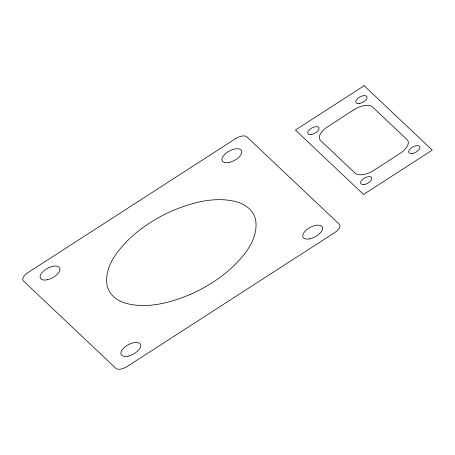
<?xml version="1.0" encoding="UTF-8"?>
<svg xmlns="http://www.w3.org/2000/svg" width="455" height="455" viewBox="0 0 455 455"><rect width="100%" height="100%" fill="white"/><g stroke="black" fill="none" stroke-linecap="round" stroke-linejoin="round"><path stroke-width="0.68" d="M190.708 294.22C170.619 302.7 147.847 308.99 126.137 303.383A88.378 43.248 -28.3 0 1 107.056 285.342C104.036 266.329 117.97 249.823 130.756 237.55A78.624 38.476 -28.3 0 1 171.979 210.949C192.073 202.475 214.84 196.185 236.549 201.787A88.378 43.248 -28.3 0 1 255.63 219.828C258.656 238.847 244.722 255.352 231.931 267.62A78.624 38.476 -28.3 0 1 190.708 294.226M235.605 138.627L27.806 272.704A9.367 4.584 -28.3 0 0 23.478 281.008L115.832 368.305A9.367 4.584 -28.3 0 0 127.087 366.548L334.886 232.471A9.367 4.584 -28.3 0 0 339.214 224.167L246.86 136.87A9.367 4.584 -28.3 0 0 235.605 138.627M364.142 85.728L295.42 130.067L363.528 194.45L432.25 150.105L364.142 85.728M353.734 109.882L327.759 126.644A15.607 7.638 -28.3 0 0 320.542 140.481L355.173 173.213A15.607 7.638 -28.3 0 0 373.936 170.289L399.911 153.528A15.607 7.638 -28.3 0 0 407.123 139.696L372.491 106.959A15.607 7.638 -28.3 0 0 353.734 109.882M47.201 279.768A10.926 5.346 -28.3 0 0 59.702 267.984A10.926 5.346 -28.3 0 0 43.185 271.413A10.926 5.346 -28.3 0 0 47.201 279.768M229.024 162.446A10.926 5.346 -28.3 0 0 241.525 150.662A10.926 5.346 -28.3 0 0 225.009 154.097A10.926 5.346 -28.3 0 0 229.024 162.446M128.009 356.151A10.926 5.346 -28.3 0 0 140.515 344.367A10.926 5.346 -28.3 0 0 123.993 347.796A10.926 5.346 -28.3 0 0 128.009 356.151M309.832 238.829A10.926 5.346 -28.3 0 0 322.333 227.045A10.926 5.346 -28.3 0 0 305.817 230.48A10.926 5.346 -28.3 0 0 309.832 238.829M311.749 134.43A6.245 3.054 -28.3 0 0 318.892 127.696A6.245 3.054 -28.3 0 0 309.451 129.658A6.245 3.054 -28.3 0 0 311.749 134.43M364.637 184.423A6.245 3.054 -28.3 0 0 371.78 177.689A6.245 3.054 -28.3 0 0 362.339 179.651A6.245 3.054 -28.3 0 0 364.637 184.423M412.685 153.415A6.245 3.054 -28.3 0 0 419.834 146.681A6.245 3.054 -28.3 0 0 410.393 148.643A6.245 3.054 -28.3 0 0 412.685 153.415M359.797 103.427A6.245 3.054 -28.3 0 0 366.946 96.688A6.245 3.054 -28.3 0 0 357.505 98.65A6.245 3.054 -28.3 0 0 359.797 103.427"/></g></svg>
